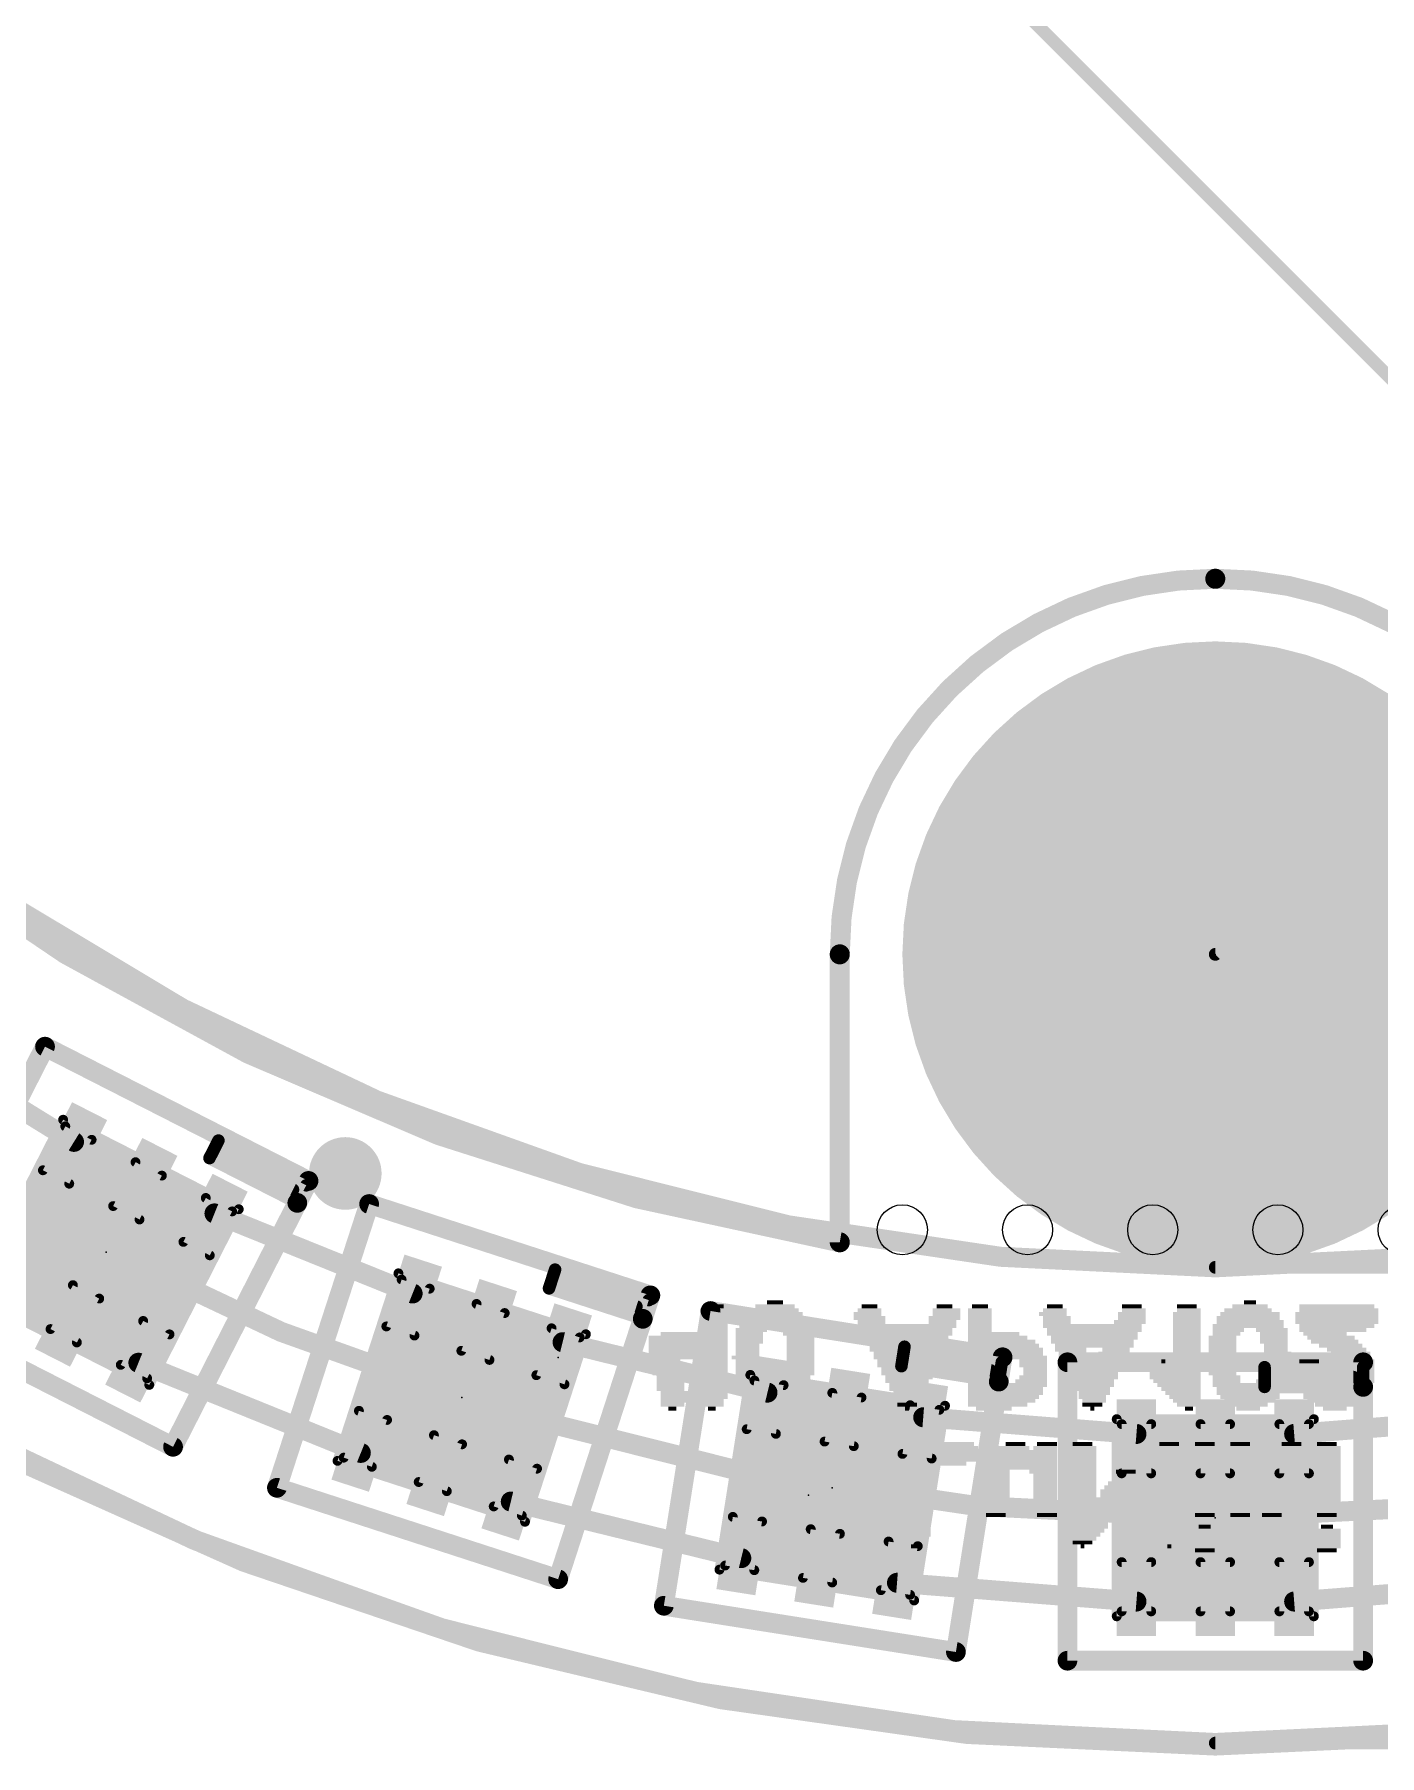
# Model space of a CAD drawing. Extents: x -17 to 92, y -61 to 85.
# Drawn here: x 15.96 to 29.61, y 0.76 to 18.22 of the extents above; entities that cross this region are included whole.
import ezdxf

# ---------------------------------------------------------------- set-up
doc = ezdxf.new("R2010")
doc.units = 0
for name, color, linetype in [('1', 12, 'CONTINUOUS'), ('16', 132, 'CONTINUOUS'), ('17', 110, 'CONTINUOUS'), ('18', 110, 'CONTINUOUS'), ('20', 31, 'CONTINUOUS'), ('21', 41, 'CONTINUOUS'), ('22', 253, 'CONTINUOUS'), ('23', 53, 'CONTINUOUS'), ('24', 53, 'CONTINUOUS'), ('39', 12, 'CONTINUOUS'), ('47', 253, 'CONTINUOUS'), ('51', 253, 'CONTINUOUS')]:
    doc.layers.add(name, color=color, linetype=linetype)

# ---------------------------------------------------------------- blocks, each defined once
blk = doc.blocks.new('RECT')
blk.add_solid([(-0.5, -0.5), (0.5, -0.5), (-0.5, 0.5), (0.5, 0.5)])
blk = doc.blocks.new('ROUNDP')
at = {"const_width": 0.5}
blk.add_lwpolyline([(0, -0.25, 1), (0, 0.25, 1), (0, -0.25)], format="xyb", dxfattribs=at)
blk = doc.blocks.new('ROUNDV')
at = {"const_width": 0.5}
blk.add_lwpolyline([(0, -0.25, 1), (0, 0.25, 1), (0, -0.25)], format="xyb", dxfattribs=at)

msp = doc.modelspace()

# ---------------------------------------------------------------- linework, layer by layer
at = {"layer": '1'}
for points, const_width in [([(0.889, 27.94, 2.4102), (28.0035, 54.991)], 0.2032), ([(27.94, 52.705, 2.4142), (52.705, 27.94)], 0.2032), ([(16.3342, 6.9447, 1), (16.3876, 7.0312)], 0.1016), ([(17.8055, 6.3087, 1), (17.7675, 6.2145)], 0.1016), ([(19.7774, 5.4027, 1), (19.8154, 5.4969)], 0.1016), ([(21.3302, 5.0047, 1), (21.306, 4.9061)], 0.1016), ([(17.0338, 4.7939, 1), (16.9956, 4.6998)], 0.1016), ([(23.3845, 4.3951, 1), (23.4087, 4.4938)], 0.1016), ([(24.9809, 4.2448, 1), (24.973, 4.1435)], 0.1016), ([(27.136, 3.9744, 1), (27.144, 4.0756)], 0.1016), ([(28.736, 4.0756, 1), (28.744, 3.9744)], 0.1016), ([(19.252, 3.7859, 1), (19.2902, 3.8801)], 0.1016), ([(20.8049, 3.3879, 1), (20.7807, 3.2892)], 0.1016), ([(23.1186, 2.7161, 1), (23.1428, 2.8147)], 0.1016), ([(24.7149, 2.5658, 1), (24.707, 2.4645)], 0.1016), ([(27.136, 2.2744, 1), (27.144, 2.3756)], 0.1016), ([(28.736, 2.3756, 1), (28.744, 2.2744)], 0.1016)]:
    msp.add_lwpolyline(points, format="xyb", dxfattribs=dict(at, const_width=const_width))
at = {"layer": '1', "const_width": 0.2032}
for points in [[(14.5326, 8.1168), (16.3609, 6.9879)], [(17.7865, 6.2616), (19.7964, 5.4498)], [(23.3966, 4.4445), (21.3181, 4.9554)], [(17.0147, 4.7469), (19.2711, 3.833)], [(24.9769, 4.1942), (27.14, 4.025)], [(28.74, 4.025), (30.9031, 4.1942)], [(20.7928, 3.3386), (23.1307, 2.7654)], [(27.14, 2.325), (24.711, 2.5151)], [(31.169, 2.5151), (28.74, 2.325)]]:
    msp.add_lwpolyline(points, dxfattribs=at)
at = {"layer": '16', "const_width": 0.2032}
msp.add_lwpolyline([(27.8765, 54.991, 2.4102), (54.991, 27.94)], format="xyb", dxfattribs=at)
at = {"layer": '20'}
for points, const_width in [([(5.969, 24.13, 0.3201), (24.13, 5.969)], 0.2032), ([(27.94, 12.7, 0.4142), (24.13, 8.89)], 0.2032), ([(31.75, 8.89, 0.4142), (27.94, 12.7)], 0.2032), ([(27.94, 12.7508, 1), (27.94, 12.6492)], 0.1016), ([(27.94, 12.6492, 1), (27.94, 12.7508)], 0.1016), ([(24.1808, 8.89, 1), (24.0792, 8.89)], 0.1016), ([(24.0792, 8.89, 1), (24.1808, 8.89)], 0.1016), ([(11.5189, 6.4389, 0.3395), (44.3611, 6.4389)], 0.2032), ([(24.0792, 5.969, 1), (24.1808, 5.969)], 0.1016), ([(24.1216, 5.9189, 1), (24.1384, 6.0191)], 0.1016)]:
    msp.add_lwpolyline(points, format="xyb", dxfattribs=dict(at, const_width=const_width))
at = {"layer": '20', "const_width": 0.2032}
msp.add_lwpolyline([(24.13, 5.969), (24.13, 8.89)], dxfattribs=at)
at = {"layer": '20'}
for centre in [(24.765, 6.096), (26.035, 6.096), (27.305, 6.096), (28.575, 6.096), (29.845, 6.096)]:
    msp.add_circle(centre, 0.254, dxfattribs=at)
at = {"layer": '21'}
for points, const_width in [([(27.94, 0.889, 1), (27.94, 54.991, 1), (27.94, 0.889)], 0.2032), ([(27.94, 5.715, 1), (27.94, 50.165, 1), (27.94, 5.715)], 0.2032), ([(16.0899, 7.9981, 1), (16.0445, 7.9089)], 0.1), ([(16.1118, 7.9308, 1), (16.0227, 7.9762)], 0.1), ([(17.841, 7.0293, 1), (17.8121, 6.9727)], 0.0635), ([(17.8548, 6.9866, 1), (17.7983, 7.0154)], 0.0635), ([(17.7502, 6.8511, 1), (17.7213, 6.7945)], 0.0635), ([(17.7075, 6.8372, 1), (17.764, 6.8084)], 0.0635), ([(17.7956, 6.9402, 1), (17.7667, 6.8836)], 0.0635), ([(17.7529, 6.9263, 1), (17.8094, 6.8975)], 0.0635), ([(17.8094, 6.8975, 1), (17.7529, 6.9263)], 0.0635), ([(18.7848, 6.5688, 1), (18.6957, 6.6142)], 0.1), ([(18.7176, 6.547, 1), (18.7629, 6.6361)], 0.1), ([(18.6713, 6.3461, 1), (18.5822, 6.3915)], 0.1), ([(18.5686, 6.475, 1), (18.5975, 6.5316)], 0.0635), ([(18.7458, 6.5326, 1), (18.6893, 6.5614)], 0.0635), ([(18.7031, 6.5187, 1), (18.732, 6.5753)], 0.0635), ([(18.5822, 6.3915, 1), (18.6713, 6.3461)], 0.1), ([(18.5985, 6.3832, 1), (18.655, 6.3544)], 0.0635), ([(18.6123, 6.3405, 1), (18.6412, 6.3971)], 0.0635), ([(19.3708, 6.4051, 1), (19.3399, 6.31)], 0.1), ([(19.4029, 6.3421, 1), (19.3078, 6.373)], 0.1), ([(21.2209, 5.627, 1), (21.2013, 5.5667)], 0.0635), ([(21.1809, 5.6067, 1), (21.2413, 5.587)], 0.0635), ([(21.2413, 5.587, 1), (21.1809, 5.6067)], 0.0635), ([(21.2518, 5.7221, 1), (21.2322, 5.6618)], 0.0635), ([(21.2722, 5.6821, 1), (21.2118, 5.7018)], 0.0635), ([(21.19, 5.5319, 1), (21.1704, 5.4715)], 0.0635), ([(21.15, 5.5116, 1), (21.2104, 5.4919)], 0.0635), ([(22.2561, 5.415, 1), (22.161, 5.4459)], 0.1), ([(22.2232, 5.3731, 1), (22.1629, 5.3927)], 0.0635), ([(22.1931, 5.3829, 1), (22.224, 5.478)], 0.1), ([(22.1832, 5.3527, 1), (22.2029, 5.4131)], 0.0635), ([(22.0572, 5.2885, 1), (22.0769, 5.3489)], 0.0635), ([(22.0837, 5.2082, 1), (22.1788, 5.1773)], 0.1), ([(22.1788, 5.1773, 1), (22.0837, 5.2082)], 0.1), ([(22.1214, 5.1625, 1), (22.1411, 5.2229)], 0.0635), ([(22.8268, 5.3214, 1), (22.8111, 5.2226)], 0.1), ([(22.8683, 5.2642, 1), (22.7696, 5.2799)], 0.1), ([(22.1011, 5.2025, 1), (22.1614, 5.1829)], 0.0635), ([(24.7915, 4.9411, 1), (24.7816, 4.8784)], 0.0635), ([(24.8179, 4.9048, 1), (24.7552, 4.9147)], 0.0635), ([(25.8314, 4.7949, 1), (25.7326, 4.8106)], 0.1), ([(25.7742, 4.7533, 1), (25.7898, 4.8521)], 0.1), ([(24.7602, 4.7436, 1), (24.7503, 4.6809)], 0.0635), ([(24.7239, 4.7172, 1), (24.7866, 4.7073)], 0.0635), ([(24.7758, 4.8424, 1), (24.7659, 4.7797)], 0.0635), ([(24.7395, 4.816, 1), (24.8022, 4.806)], 0.0635), ([(24.8022, 4.806, 1), (24.7395, 4.816)], 0.0635), ([(25.6548, 4.6389, 1), (25.6648, 4.7016)], 0.0635), ([(25.8056, 4.7484, 1), (25.7428, 4.7583)], 0.0635), ([(25.7692, 4.722, 1), (25.7792, 4.7847)], 0.0635), ([(26.44, 4.802, 1), (26.44, 4.702)], 0.1), ([(26.49, 4.752, 1), (26.39, 4.752)], 0.1), ([(28.4718, 4.702, 1), (28.4083, 4.702)], 0.0635), ([(28.44, 4.7337, 1), (28.44, 4.6703)], 0.0635), ([(29.49, 4.752, 1), (29.39, 4.752)], 0.1), ([(29.4718, 4.702, 1), (29.4083, 4.702)], 0.0635), ([(29.44, 4.702, 1), (29.44, 4.802)], 0.1), ([(29.44, 4.6703, 1), (29.44, 4.7337)], 0.0635), ([(25.6935, 4.5636, 1), (25.7923, 4.548)], 0.1), ([(25.7923, 4.548, 1), (25.6935, 4.5636)], 0.1), ([(25.7116, 4.5608, 1), (25.7743, 4.5508)], 0.0635), ([(25.738, 4.5245, 1), (25.7479, 4.5872)], 0.0635), ([(28.44, 4.6338, 1), (28.44, 4.5703)], 0.0635), ([(28.4718, 4.602, 1), (28.4083, 4.602)], 0.0635), ([(28.4083, 4.602, 1), (28.4718, 4.602)], 0.0635), ([(28.44, 4.5337, 1), (28.44, 4.4703)], 0.0635), ([(29.34, 4.5703, 1), (29.34, 4.6338)], 0.0635), ([(29.49, 4.502, 1), (29.39, 4.502)], 0.1), ([(29.39, 4.502, 1), (29.49, 4.502)], 0.1), ([(29.44, 4.4703, 1), (29.44, 4.5337)], 0.0635), ([(28.4083, 4.502, 1), (28.4718, 4.502)], 0.0635), ([(29.4083, 4.502, 1), (29.4718, 4.502)], 0.0635), ([(17.3215, 3.9172, 1), (17.4106, 3.8718)], 0.1), ([(17.3433, 3.8499, 1), (17.3887, 3.939)], 0.1), ([(18.4354, 3.5262, 1), (18.4045, 3.4311)], 0.1), ([(18.3724, 3.4941, 1), (18.4675, 3.4632)], 0.1), ([(21.2577, 2.5041, 1), (21.2886, 2.5992)], 0.1), ([(21.2256, 2.5671, 1), (21.3207, 2.5362)], 0.1), ([(22.3533, 2.3317, 1), (22.3376, 2.2329)], 0.1), ([(22.2961, 2.2901, 1), (22.3948, 2.2745)], 0.1), ([(25.2591, 1.8208, 1), (25.3579, 1.8052)], 0.1), ([(25.3007, 1.7636, 1), (25.3163, 1.8624)], 0.1), ([(26.44, 1.775, 1), (26.44, 1.675)], 0.1), ([(26.39, 1.725, 1), (26.49, 1.725)], 0.1), ([(29.39, 1.725, 1), (29.49, 1.725)], 0.1), ([(29.44, 1.675, 1), (29.44, 1.775)], 0.1)]:
    msp.add_lwpolyline(points, format="xyb", dxfattribs=dict(at, const_width=const_width))
for points, const_width in [([(16.0672, 7.9535), (14.693, 5.2564)], 0.2), ([(18.7402, 6.5915), (16.0672, 7.9535)], 0.2), ([(17.7811, 6.9119), (17.8265, 7.001)], 0.127), ([(17.8265, 7.001), (18.7176, 6.547)], 0.127), ([(17.7357, 6.8228), (17.7811, 6.9119)], 0.127), ([(18.6268, 6.3688), (17.7357, 6.8228)], 0.127), ([(18.5831, 6.5033), (17.7811, 6.9119)], 0.127), ([(18.6268, 6.3688), (18.7402, 6.5915)], 0.2), ([(17.366, 3.8945), (18.6268, 6.3688)], 0.2), ([(18.7176, 6.547), (18.6268, 6.3688)], 0.127), ([(19.3553, 6.3575), (18.4199, 3.4787)], 0.2), ([(22.2085, 5.4305), (19.3553, 6.3575)], 0.2), ([(21.1802, 5.5017), (21.2111, 5.5968)], 0.127), ([(21.2111, 5.5968), (21.242, 5.692)], 0.127), ([(22.067, 5.3187), (21.2111, 5.5968)], 0.127), ([(21.242, 5.692), (22.1931, 5.3829)], 0.127), ([(22.1313, 5.1927), (21.1802, 5.5017)], 0.127), ([(22.1313, 5.1927), (22.2085, 5.4305)], 0.2), ([(22.1931, 5.3829), (22.1313, 5.1927)], 0.127), ([(14.693, 5.2564), (17.366, 3.8945)], 0.2), ([(21.2731, 2.5516), (22.1313, 5.1927)], 0.2), ([(22.819, 5.272), (22.3454, 2.2823)], 0.2), ([(25.782, 4.8027), (22.819, 5.272)], 0.2), ([(24.7709, 4.811), (24.7865, 4.9098)], 0.127), ([(24.7865, 4.9098), (25.7742, 4.7533)], 0.127), ([(25.7429, 4.5558), (25.782, 4.8027)], 0.2), ([(24.7552, 4.7122), (24.7709, 4.811)], 0.127), ([(25.7429, 4.5558), (24.7552, 4.7122)], 0.127), ([(25.6598, 4.6702), (24.7709, 4.811)], 0.127), ([(25.7742, 4.7533), (25.7429, 4.5558)], 0.127), ([(29.44, 4.752), (26.44, 4.752)], 0.2), ([(26.44, 4.752), (26.44, 1.725)], 0.2), ([(28.44, 4.602), (28.44, 4.702)], 0.127), ([(28.44, 4.702), (29.44, 4.702)], 0.127), ([(29.44, 4.502), (29.44, 4.752)], 0.2), ([(29.44, 4.702), (29.44, 4.502)], 0.127), ([(25.3085, 1.813), (25.7429, 4.5558)], 0.2), ([(29.34, 4.602), (28.44, 4.602)], 0.127), ([(28.44, 4.502), (28.44, 4.602)], 0.127), ([(29.44, 4.502), (28.44, 4.502)], 0.127), ([(29.44, 1.725), (29.44, 4.502)], 0.2), ([(18.4199, 3.4787), (21.2731, 2.5516)], 0.2), ([(22.3454, 2.2823), (25.3085, 1.813)], 0.2), ([(26.44, 1.725), (29.44, 1.725)], 0.2)]:
    msp.add_lwpolyline(points, dxfattribs=dict(at, const_width=const_width))
at = {"layer": '23'}
for p in [(27.94, 8.89), (16.6878, 5.8674), (20.2946, 4.3942), (24.0538, 3.4798), (27.94, 3.175)]:
    msp.add_point(p, dxfattribs=at)
at = {"layer": '24'}
for p in [(21.2725, 4.8006), (23.8125, 3.4036)]:
    msp.add_point(p, dxfattribs=at)
at = {"layer": '47', "const_width": 0.13}
for points in [[(12.746, 31.704), (31.704, 12.746)], [(27.94, 8.89), (33.1289, 14.0789)], [(27.94, 8.89), (37.51, 8.89)], [(27.94, 5.715), (61.64, 5.715)], [(27.94, 0.889), (65.45, 0.889)]]:
    msp.add_lwpolyline(points, dxfattribs=at)
at = {"layer": '47', "const_width": 0.065}
for points in [[(27.94, 8.9225, 1), (27.94, 8.8575)], [(27.917, 8.913, 1), (27.963, 8.867)], [(27.94, 5.7475, 1), (27.94, 5.6825)], [(27.94, 0.9215, 1), (27.94, 0.8565)]]:
    msp.add_lwpolyline(points, format="xyb", dxfattribs=at)
at = {"layer": '51', "const_width": 0.1}
for points in [[(15.3428, 5.4304), (16.2508, 7.2124)], [(16.2726, 7.1451), (16.0456, 6.6996)], [(16.2508, 7.2124), (18.0328, 6.3044)], [(16.5399, 7.009), (16.2726, 7.1451)], [(16.3129, 6.5634), (16.5399, 7.009)], [(16.9854, 6.782), (16.7584, 6.3365)], [(17.2527, 6.6458), (16.9854, 6.782)], [(16.0456, 6.6996), (16.3129, 6.5634)], [(17.0257, 6.2003), (17.2527, 6.6458)], [(17.6982, 6.4188), (17.4712, 5.9733)], [(17.9655, 6.2826), (17.6982, 6.4188)], [(16.7584, 6.3365), (17.0257, 6.2003)], [(18.0328, 6.3044), (17.1248, 4.5224)], [(17.7386, 5.8371), (17.9655, 6.2826)], [(17.4712, 5.9733), (17.7386, 5.8371)], [(19.0345, 3.7522), (19.6526, 5.6543)], [(19.6847, 5.5913), (19.5302, 5.1157)], [(19.6526, 5.6543), (21.5547, 5.0362)], [(19.97, 5.4986), (19.6847, 5.5913)], [(17.1248, 4.5224), (15.3428, 5.4304)], [(16.1229, 5.089), (16.3499, 5.5345)], [(16.3499, 5.5345), (16.6172, 5.3983)], [(16.6172, 5.3983), (16.3902, 4.9528)], [(19.8155, 5.023), (19.97, 5.4986)], [(20.4455, 5.3441), (20.291, 4.8685)], [(20.7308, 5.2514), (20.4455, 5.3441)], [(20.5763, 4.7758), (20.7308, 5.2514)], [(16.3902, 4.9528), (16.1229, 5.089)], [(17.0627, 5.1714), (16.8357, 4.7258)], [(17.33, 5.0352), (17.0627, 5.1714)], [(17.103, 4.5896), (17.33, 5.0352)], [(19.5302, 5.1157), (19.8155, 5.023)], [(21.5547, 5.0362), (20.9366, 3.1341)], [(21.2064, 5.0968), (21.0518, 4.6213)], [(21.4917, 5.0041), (21.2064, 5.0968)], [(20.291, 4.8685), (20.5763, 4.7758)], [(21.3372, 4.5286), (21.4917, 5.0041)], [(16.8357, 4.7258), (17.103, 4.5896)], [(21.0518, 4.6213), (21.3372, 4.5286)], [(22.9097, 2.6485), (23.2225, 4.6239)], [(23.2641, 4.5667), (23.1859, 4.0729)], [(23.2225, 4.6239), (25.1979, 4.3111)], [(23.5604, 4.5198), (23.2641, 4.5667)], [(23.4822, 4.0259), (23.5604, 4.5198)], [(24.0543, 4.4416), (23.976, 3.9477)], [(24.3506, 4.3946), (24.0543, 4.4416)], [(24.2723, 3.9008), (24.3506, 4.3946)], [(24.8444, 4.3164), (24.7662, 3.8226)], [(25.1407, 4.2695), (24.8444, 4.3164)], [(19.0975, 3.7843), (19.252, 4.2598)], [(19.252, 4.2598), (19.5374, 4.1671)], [(19.5374, 4.1671), (19.3828, 3.6916)], [(25.1979, 4.3111), (24.8851, 2.3357)], [(25.0625, 3.7756), (25.1407, 4.2695)], [(26.94, 2.175), (26.94, 4.175)], [(26.94, 4.175), (28.94, 4.175)], [(28.94, 4.175), (28.94, 2.175)], [(19.8584, 3.537), (20.0129, 4.0126)], [(20.0129, 4.0126), (20.2982, 3.9199)], [(23.1859, 4.0729), (23.4822, 4.0259)], [(27.29, 4.125), (26.99, 4.125)], [(26.99, 4.125), (26.99, 3.625)], [(27.29, 3.625), (27.29, 4.125)], [(28.09, 4.125), (27.79, 4.125)], [(27.79, 4.125), (27.79, 3.625)], [(28.09, 3.625), (28.09, 4.125)], [(28.89, 4.125), (28.59, 4.125)], [(28.59, 4.125), (28.59, 3.625)], [(28.89, 3.625), (28.89, 4.125)], [(20.2982, 3.9199), (20.1437, 3.4443)], [(23.976, 3.9477), (24.2723, 3.9008)], [(24.7662, 3.8226), (25.0625, 3.7756)], [(20.9366, 3.1341), (19.0345, 3.7522)], [(19.3828, 3.6916), (19.0975, 3.7843)], [(20.7737, 3.7654), (20.6192, 3.2898)], [(21.059, 3.6727), (20.7737, 3.7654)], [(20.9045, 3.1971), (21.059, 3.6727)], [(26.99, 3.625), (27.29, 3.625)], [(27.79, 3.625), (28.09, 3.625)], [(28.59, 3.625), (28.89, 3.625)], [(20.1437, 3.4443), (19.8584, 3.537)], [(20.6192, 3.2898), (20.9045, 3.1971)], [(22.9669, 2.6901), (23.0451, 3.184)], [(23.0451, 3.184), (23.3414, 3.137)], [(23.3414, 3.137), (23.2632, 2.6432)], [(23.757, 2.565), (23.8353, 3.0588)], [(23.8353, 3.0588), (24.1316, 3.0119)], [(24.1316, 3.0119), (24.0533, 2.518)], [(24.6254, 2.9337), (24.5472, 2.4398)], [(24.9217, 2.8867), (24.6254, 2.9337)], [(24.8435, 2.3929), (24.9217, 2.8867)], [(24.8851, 2.3357), (22.9097, 2.6485)], [(23.2632, 2.6432), (22.9669, 2.6901)], [(26.99, 2.225), (26.99, 2.725)], [(26.99, 2.725), (27.29, 2.725)], [(27.29, 2.725), (27.29, 2.225)], [(27.79, 2.225), (27.79, 2.725)], [(27.79, 2.725), (28.09, 2.725)], [(28.09, 2.725), (28.09, 2.225)], [(28.59, 2.725), (28.59, 2.225)], [(28.89, 2.725), (28.59, 2.725)], [(28.89, 2.225), (28.89, 2.725)], [(24.0533, 2.518), (23.757, 2.565)], [(24.5472, 2.4398), (24.8435, 2.3929)], [(27.29, 2.225), (26.99, 2.225)], [(28.09, 2.225), (27.79, 2.225)], [(28.59, 2.225), (28.89, 2.225)], [(28.94, 2.175), (26.94, 2.175)]]:
    msp.add_lwpolyline(points, dxfattribs=at)
at = {"layer": '51', "const_width": 0.05}
for points in [[(16.2621, 7.2347, 1), (16.2394, 7.1901)], [(16.2731, 7.201, 1), (16.2285, 7.2237)], [(16.284, 7.1674, 1), (16.2613, 7.1229)], [(16.2949, 7.1338, 1), (16.2504, 7.1565)], [(16.5622, 6.9976, 1), (16.5177, 7.0203)], [(16.5286, 6.9867, 1), (16.5513, 7.0312)], [(16.9968, 6.8042, 1), (16.9741, 6.7597)], [(17.0077, 6.7706, 1), (16.9632, 6.7933)], [(16.057, 6.7219, 1), (16.0343, 6.6774)], [(16.0234, 6.711, 1), (16.0679, 6.6883)], [(17.275, 6.6344, 1), (17.2305, 6.6571)], [(17.2414, 6.6235, 1), (17.2641, 6.668)], [(16.2907, 6.5748, 1), (16.3352, 6.5521)], [(16.3016, 6.5412, 1), (16.3243, 6.5857)], [(17.7096, 6.441, 1), (17.6869, 6.3965)], [(17.7205, 6.4074, 1), (17.676, 6.4301)], [(16.7698, 6.3587, 1), (16.7471, 6.3142)], [(16.7362, 6.3478, 1), (16.7807, 6.3251)], [(17.9878, 6.2712, 1), (17.9433, 6.2939)], [(17.9542, 6.2603, 1), (17.9769, 6.3048)], [(18.0551, 6.2931, 1), (18.0105, 6.3158)], [(18.0214, 6.2821, 1), (18.0441, 6.3267)], [(17.0035, 6.2116, 1), (17.048, 6.1889)], [(17.0144, 6.178, 1), (17.0371, 6.2225)], [(17.4826, 5.9955, 1), (17.4599, 5.951)], [(17.449, 5.9846, 1), (17.4935, 5.9619)], [(17.7163, 5.8484, 1), (17.7608, 5.8257)], [(17.7272, 5.8148, 1), (17.7499, 5.8593)], [(19.6603, 5.678, 1), (19.6448, 5.6305)], [(19.6763, 5.6465, 1), (19.6288, 5.662)], [(19.6924, 5.615, 1), (19.6769, 5.5675)], [(19.7084, 5.5835, 1), (19.6609, 5.599)], [(16.3612, 5.5568, 1), (16.3385, 5.5123)], [(16.3721, 5.5232, 1), (16.3276, 5.5459)], [(16.6394, 5.387, 1), (16.5949, 5.4097)], [(16.6058, 5.3761, 1), (16.6285, 5.4206)], [(19.9938, 5.4908, 1), (19.9462, 5.5063)], [(19.9623, 5.4748, 1), (19.9777, 5.5223)], [(20.4532, 5.3678, 1), (20.4378, 5.3203)], [(20.4693, 5.3363, 1), (20.4217, 5.3518)], [(20.7546, 5.2436, 1), (20.707, 5.2591)], [(20.7231, 5.2276, 1), (20.7385, 5.2751)], [(16.1342, 5.1113, 1), (16.1115, 5.0668)], [(16.1006, 5.1004, 1), (16.1451, 5.0777)], [(17.074, 5.1936, 1), (17.0513, 5.1491)], [(17.0849, 5.16, 1), (17.0404, 5.1827)], [(17.3522, 5.0238, 1), (17.3077, 5.0465)], [(17.3186, 5.0129, 1), (17.3413, 5.0574)], [(19.5379, 5.1395, 1), (19.5224, 5.092)], [(19.5064, 5.1235, 1), (19.5539, 5.108)], [(19.8077, 4.9993, 1), (19.8232, 5.0468)], [(21.2141, 5.1206, 1), (21.1986, 5.0731)], [(21.2301, 5.0891, 1), (21.1826, 5.1046)], [(21.5784, 5.0285, 1), (21.5309, 5.044)], [(21.5469, 5.0125, 1), (21.5624, 5.06)], [(16.3679, 4.9642, 1), (16.4124, 4.9415)], [(16.3788, 4.9306, 1), (16.4015, 4.9751)], [(19.7917, 5.0308, 1), (19.8392, 5.0153)], [(20.2987, 4.8923, 1), (20.2833, 4.8447)], [(20.2672, 4.8763, 1), (20.3148, 4.8608)], [(21.5154, 4.9964, 1), (21.4679, 5.0119)], [(21.4839, 4.9804, 1), (21.4994, 5.0279)], [(16.847, 4.7481, 1), (16.8243, 4.7036)], [(16.8134, 4.7372, 1), (16.8579, 4.7145)], [(20.5525, 4.7835, 1), (20.6001, 4.7681)], [(20.5686, 4.752, 1), (20.584, 4.7996)], [(17.0807, 4.601, 1), (17.1252, 4.5783)], [(17.0916, 4.5674, 1), (17.1143, 4.6119)], [(17.1025, 4.5337, 1), (17.1471, 4.5111)], [(17.1135, 4.5001, 1), (17.1362, 4.5447)], [(21.0596, 4.6451, 1), (21.0441, 4.5975)], [(21.0281, 4.629, 1), (21.0756, 4.6136)], [(21.3134, 4.5363, 1), (21.3609, 4.5209)], [(21.3294, 4.5048, 1), (21.3449, 4.5524)], [(23.2265, 4.6486, 1), (23.2186, 4.5992)], [(23.2472, 4.62, 1), (23.1979, 4.6278)], [(23.268, 4.5914, 1), (23.2602, 4.542)], [(23.2888, 4.5628, 1), (23.2394, 4.5706)], [(23.5851, 4.5159, 1), (23.5357, 4.5237)], [(23.5565, 4.4951, 1), (23.5643, 4.5445)], [(24.0582, 4.4663, 1), (24.0503, 4.4169)], [(24.079, 4.4377, 1), (24.0296, 4.4455)], [(24.3753, 4.3907, 1), (24.3259, 4.3985)], [(24.3467, 4.3699, 1), (24.3545, 4.4193)], [(24.8483, 4.3411, 1), (24.8405, 4.2917)], [(24.8691, 4.3125, 1), (24.8197, 4.3203)], [(19.2598, 4.2836, 1), (19.2443, 4.236)], [(19.2758, 4.2521, 1), (19.2283, 4.2675)], [(19.5611, 4.1594, 1), (19.5136, 4.1748)], [(19.5296, 4.1433, 1), (19.5451, 4.1909)], [(25.1654, 4.2656, 1), (25.116, 4.2734)], [(25.1368, 4.2448, 1), (25.1446, 4.2942)], [(25.2226, 4.3071, 1), (25.1732, 4.315)], [(25.194, 4.2864, 1), (25.2018, 4.3357)], [(26.965, 4.175, 1), (26.915, 4.175)], [(26.94, 4.2, 1), (26.94, 4.15)], [(28.965, 4.175, 1), (28.915, 4.175)], [(28.94, 4.15, 1), (28.94, 4.2)], [(20.0206, 4.0364, 1), (20.0052, 3.9888)], [(20.0367, 4.0048, 1), (19.9891, 4.0203)], [(23.1898, 4.0976, 1), (23.182, 4.0482)], [(23.1612, 4.0768, 1), (23.2106, 4.069)], [(23.4575, 4.0299, 1), (23.5069, 4.022)], [(23.4783, 4.0012, 1), (23.4861, 4.0506)], [(26.99, 4.15, 1), (26.99, 4.1)], [(27.015, 4.125, 1), (26.965, 4.125)], [(27.315, 4.125, 1), (27.265, 4.125)], [(27.29, 4.1, 1), (27.29, 4.15)], [(27.79, 4.15, 1), (27.79, 4.1)], [(27.815, 4.125, 1), (27.765, 4.125)], [(28.115, 4.125, 1), (28.065, 4.125)], [(28.09, 4.1, 1), (28.09, 4.15)], [(28.59, 4.15, 1), (28.59, 4.1)], [(28.615, 4.125, 1), (28.565, 4.125)], [(28.915, 4.125, 1), (28.865, 4.125)], [(28.89, 4.1, 1), (28.89, 4.15)], [(20.322, 3.9121, 1), (20.2744, 3.9276)], [(20.2905, 3.8961, 1), (20.3059, 3.9436)], [(23.98, 3.9724, 1), (23.9721, 3.923)], [(23.9513, 3.9516, 1), (24.0007, 3.9438)], [(24.2477, 3.9047, 1), (24.297, 3.8969)], [(24.2684, 3.8761, 1), (24.2763, 3.9255)], [(24.7701, 3.8473, 1), (24.7623, 3.7979)], [(24.7415, 3.8265, 1), (24.7909, 3.8187)], [(19.0107, 3.7599, 1), (19.0583, 3.7444)], [(19.0423, 3.7759, 1), (19.0268, 3.7284)], [(19.1053, 3.808, 1), (19.0898, 3.7605)], [(19.0738, 3.792, 1), (19.1213, 3.7765)], [(19.3591, 3.6993, 1), (19.4066, 3.6838)], [(19.3751, 3.6678, 1), (19.3906, 3.7153)], [(20.7815, 3.7891, 1), (20.766, 3.7416)], [(20.7975, 3.7576, 1), (20.75, 3.7731)], [(21.0828, 3.6649, 1), (21.0353, 3.6804)], [(21.0513, 3.6489, 1), (21.0668, 3.6964)], [(25.0378, 3.7796, 1), (25.0872, 3.7717)], [(25.0586, 3.751, 1), (25.0664, 3.8003)], [(26.99, 3.65, 1), (26.99, 3.6)], [(27.29, 3.6, 1), (27.29, 3.65)], [(27.79, 3.65, 1), (27.79, 3.6)], [(28.09, 3.6, 1), (28.09, 3.65)], [(28.59, 3.65, 1), (28.59, 3.6)], [(28.89, 3.6, 1), (28.89, 3.65)], [(19.8661, 3.5608, 1), (19.8506, 3.5133)], [(19.8346, 3.5448, 1), (19.8822, 3.5293)], [(20.136, 3.4206, 1), (20.1514, 3.4681)], [(26.965, 3.625, 1), (27.015, 3.625)], [(27.265, 3.625, 1), (27.315, 3.625)], [(27.765, 3.625, 1), (27.815, 3.625)], [(28.065, 3.625, 1), (28.115, 3.625)], [(28.565, 3.625, 1), (28.615, 3.625)], [(28.865, 3.625, 1), (28.915, 3.625)], [(20.1199, 3.4521, 1), (20.1675, 3.4366)], [(20.6269, 3.3136, 1), (20.6115, 3.2661)], [(20.5954, 3.2976, 1), (20.643, 3.2821)], [(20.8808, 3.2049, 1), (20.9283, 3.1894)], [(20.8968, 3.1734, 1), (20.9123, 3.2209)], [(20.9129, 3.1419, 1), (20.9604, 3.1264)], [(20.9289, 3.1103, 1), (20.9444, 3.1579)], [(23.049, 3.2086, 1), (23.0412, 3.1593)], [(23.0698, 3.18, 1), (23.0204, 3.1879)], [(23.3661, 3.1331, 1), (23.3167, 3.1409)], [(23.3375, 3.1123, 1), (23.3453, 3.1617)], [(23.8392, 3.0835, 1), (23.8313, 3.0341)], [(23.8599, 3.0549, 1), (23.8106, 3.0627)], [(24.1562, 3.008, 1), (24.1069, 3.0158)], [(24.1276, 2.9872, 1), (24.1355, 3.0366)], [(24.6293, 2.9583, 1), (24.6215, 2.909)], [(24.6501, 2.9297, 1), (24.6007, 2.9376)], [(24.9464, 2.8828, 1), (24.897, 2.8906)], [(24.9178, 2.862, 1), (24.9256, 2.9114)], [(22.9136, 2.6732, 1), (22.9058, 2.6239)], [(22.885, 2.6525, 1), (22.9344, 2.6446)], [(22.9708, 2.7148, 1), (22.963, 2.6654)], [(22.9422, 2.694, 1), (22.9916, 2.6862)], [(23.2385, 2.6471, 1), (23.2879, 2.6393)], [(23.2593, 2.6185, 1), (23.2671, 2.6679)], [(27.015, 2.725, 1), (26.965, 2.725)], [(26.99, 2.75, 1), (26.99, 2.7)], [(27.315, 2.725, 1), (27.265, 2.725)], [(27.29, 2.7, 1), (27.29, 2.75)], [(27.815, 2.725, 1), (27.765, 2.725)], [(27.79, 2.75, 1), (27.79, 2.7)], [(28.115, 2.725, 1), (28.065, 2.725)], [(28.09, 2.7, 1), (28.09, 2.75)], [(28.615, 2.725, 1), (28.565, 2.725)], [(28.59, 2.75, 1), (28.59, 2.7)], [(28.915, 2.725, 1), (28.865, 2.725)], [(28.89, 2.7, 1), (28.89, 2.75)], [(23.7609, 2.5897, 1), (23.7531, 2.5403)], [(23.7323, 2.5689, 1), (23.7817, 2.561)], [(24.0286, 2.5219, 1), (24.078, 2.5141)], [(24.0494, 2.4933, 1), (24.0572, 2.5427)], [(24.5511, 2.4645, 1), (24.5433, 2.4151)], [(24.5225, 2.4437, 1), (24.5719, 2.4359)], [(24.8188, 2.3968, 1), (24.8682, 2.389)], [(24.8396, 2.3682, 1), (24.8474, 2.4176)], [(24.8604, 2.3396, 1), (24.9097, 2.3318)], [(24.8811, 2.311, 1), (24.889, 2.3604)], [(26.99, 2.25, 1), (26.99, 2.2)], [(27.29, 2.2, 1), (27.29, 2.25)], [(27.79, 2.25, 1), (27.79, 2.2)], [(28.09, 2.2, 1), (28.09, 2.25)], [(28.59, 2.25, 1), (28.59, 2.2)], [(28.89, 2.2, 1), (28.89, 2.25)], [(26.94, 2.2, 1), (26.94, 2.15)], [(26.915, 2.175, 1), (26.965, 2.175)], [(26.965, 2.225, 1), (27.015, 2.225)], [(27.265, 2.225, 1), (27.315, 2.225)], [(27.765, 2.225, 1), (27.815, 2.225)], [(28.065, 2.225, 1), (28.115, 2.225)], [(28.565, 2.225, 1), (28.615, 2.225)], [(28.865, 2.225, 1), (28.915, 2.225)], [(28.915, 2.175, 1), (28.965, 2.175)], [(28.94, 2.15, 1), (28.94, 2.2)]]:
    msp.add_lwpolyline(points, format="xyb", dxfattribs=at)

# ---------------------------------------------------------------- block references
at = {"layer": '1', "xscale": 0.7, "yscale": 0.4}
for p, rotation in [((16.3609, 6.9879), 63), ((17.0737, 6.6248), 63), ((17.7865, 6.2616), 63), ((19.7964, 5.4498), 72), ((20.5573, 5.2026), 72), ((16.3019, 5.11), 63), ((21.3181, 4.9554), 72), ((17.0147, 4.7469), 63), ((23.3966, 4.4445), 81), ((24.1868, 4.3193), 81), ((24.9769, 4.1942), 81), ((27.14, 4.025), 90), ((27.94, 4.025), 90), ((28.74, 4.025), 90), ((19.2711, 3.833), 72), ((20.0319, 3.5858), 72), ((20.7928, 3.3386), 72), ((23.1307, 2.7654), 81), ((23.9208, 2.6403), 81), ((24.711, 2.5151), 81), ((27.14, 2.325), 90), ((27.94, 2.325), 90), ((28.74, 2.325), 90)]:
    msp.add_blockref('RECT', p, dxfattribs=dict(at, rotation=rotation))
at = {"layer": '17', "xscale": 6.35, "yscale": 6.35}
msp.add_blockref('ROUNDP', (27.94, 8.89), dxfattribs=at)
msp.add_blockref('ROUNDP', (27.94, 8.89), dxfattribs=at)
at = {"layer": '18', "xscale": 0.7366, "yscale": 0.7366}
msp.add_blockref('ROUNDV', (19.1135, 6.6675), dxfattribs=at)
msp.add_blockref('ROUNDV', (19.1135, 6.6675), dxfattribs=at)
at = {"layer": '22', "yscale": 0.04}
for p, xscale in [((22.8325, 5.2806), 0.24), ((22.8525, 5.2406), 0.28), ((22.8525, 5.3206), 0.2), ((23.4725, 5.2406), 0.56), ((23.4725, 5.2806), 0.48), ((23.4725, 5.3206), 0.4), ((23.4725, 5.3606), 0.16), ((24.4125, 5.2406), 0.28), ((24.4325, 5.2806), 0.24), ((24.4325, 5.3206), 0.16), ((25.2125, 5.2806), 0.28), ((25.2125, 5.2406), 0.28), ((25.1925, 5.3206), 0.16), ((25.5525, 5.2806), 0.24), ((25.5525, 5.2406), 0.24), ((25.5525, 5.3206), 0.16), ((26.2925, 5.2406), 0.28), ((26.3125, 5.2806), 0.24), ((26.3125, 5.3206), 0.16), ((27.0925, 5.2406), 0.28), ((27.0925, 5.3206), 0.2), ((27.1125, 5.2806), 0.24), ((27.6525, 5.2406), 0.28), ((27.6525, 5.3206), 0.2), ((27.6725, 5.2806), 0.24), ((28.2925, 5.2406), 0.6), ((28.2725, 5.2806), 0.48), ((28.2925, 5.3206), 0.36), ((28.2925, 5.3606), 0.12), ((29.1725, 5.2406), 0.84), ((29.1725, 5.3206), 0.76), ((29.1925, 5.2806), 0.8), ((22.8525, 5.2006), 0.28), ((22.8525, 5.1606), 0.28), ((22.8525, 5.1206), 0.28), ((22.8525, 5.0806), 0.28), ((23.2325, 5.0806), 0.32), ((23.4525, 5.1606), 0.68), ((23.4725, 5.1206), 0.72), ((23.4725, 5.2006), 0.64), ((23.6725, 5.0806), 0.32), ((24.4325, 5.2006), 0.32), ((24.4525, 5.1606), 0.28), ((24.8125, 5.0806), 0.92), ((25.1925, 5.2006), 0.32), ((25.1725, 5.1606), 0.28), ((25.5525, 5.2006), 0.24), ((25.5525, 5.1606), 0.24), ((25.5525, 5.1206), 0.24), ((25.5525, 5.0806), 0.24), ((26.3325, 5.2006), 0.28), ((26.3325, 5.1606), 0.28), ((26.7125, 5.0806), 0.96), ((27.0725, 5.1606), 0.32), ((27.0925, 5.2006), 0.28), ((27.6525, 5.2006), 0.28), ((27.6525, 5.1606), 0.28), ((27.6525, 5.1206), 0.28), ((27.6525, 5.0806), 0.28), ((28.2725, 5.1206), 0.72), ((28.0725, 5.0806), 0.32), ((28.2725, 5.2006), 0.64), ((28.2925, 5.1606), 0.68), ((28.5125, 5.0806), 0.32), ((29.1725, 5.2006), 0.84), ((29.1725, 5.1606), 0.84), ((29.1725, 5.1206), 0.76), ((29.1325, 5.0806), 0.68), ((22.5925, 5.0006), 0.8), ((22.5925, 4.9606), 0.8), ((22.5925, 4.9206), 0.8), ((22.5925, 4.8806), 0.8), ((22.6525, 5.0406), 0.68), ((23.2125, 5.0406), 0.28), ((23.2125, 5.0006), 0.28), ((23.2125, 4.9606), 0.28), ((23.1925, 4.9206), 0.24), ((23.1925, 4.8806), 0.24), ((23.6925, 5.0406), 0.28), ((23.7325, 5.0006), 0.28), ((23.7325, 4.9606), 0.28), ((23.7325, 4.9206), 0.28), ((23.7325, 4.8806), 0.28), ((24.8125, 5.0406), 0.92), ((24.8125, 5.0006), 0.84), ((24.8125, 4.9606), 0.84), ((24.8125, 4.9206), 0.76), ((24.5925, 4.8806), 0.32), ((25.0525, 4.8806), 0.28), ((25.6925, 5.0406), 0.52), ((25.7325, 5.0006), 0.6), ((25.7725, 4.9606), 0.68), ((25.7925, 4.9206), 0.72), ((25.8125, 4.8806), 0.76), ((26.6925, 5.0406), 0.92), ((26.7125, 5.0006), 0.88), ((26.6925, 4.9606), 0.84), ((26.7125, 4.9206), 0.8), ((26.4725, 4.8806), 0.32), ((26.9325, 4.8806), 0.28), ((27.6525, 5.0406), 0.28), ((27.6525, 5.0006), 0.28), ((27.6525, 4.9606), 0.28), ((27.6525, 4.9206), 0.28), ((27.6525, 4.8806), 0.28), ((28.0125, 5.0006), 0.28), ((28.0125, 4.9606), 0.28), ((28.0125, 4.9206), 0.28), ((28.0125, 4.8806), 0.28), ((28.0525, 5.0406), 0.28), ((28.5325, 5.0406), 0.28), ((28.5325, 5.0006), 0.28), ((28.5325, 4.9606), 0.28), ((28.5525, 4.9206), 0.24), ((28.5525, 4.8806), 0.24), ((29.0525, 5.0406), 0.44), ((29.1125, 5.0006), 0.48), ((29.1525, 4.9606), 0.48), ((29.2125, 4.9206), 0.44), ((29.2725, 4.8806), 0.4), ((22.5925, 4.8406), 0.8), ((22.5925, 4.8006), 0.8), ((22.3725, 4.7606), 0.28), ((22.3725, 4.7206), 0.28), ((22.8525, 4.7606), 0.28), ((22.8525, 4.7206), 0.28), ((23.1725, 4.8006), 0.28), ((23.1925, 4.8406), 0.24), ((23.1925, 4.7606), 0.24), ((23.1925, 4.7206), 0.24), ((23.7325, 4.8406), 0.28), ((23.7325, 4.8006), 0.28), ((23.7325, 4.7606), 0.28), ((23.7325, 4.7206), 0.28), ((24.6125, 4.8406), 0.28), ((24.6325, 4.8006), 0.32), ((24.6525, 4.7606), 0.28), ((24.8125, 4.7206), 0.6), ((24.9925, 4.7606), 0.32), ((25.0125, 4.8406), 0.28), ((25.0125, 4.8006), 0.28), ((25.8125, 4.8406), 0.76), ((25.8325, 4.8006), 0.8), ((25.5525, 4.7606), 0.24), ((25.5525, 4.7206), 0.24), ((26.0925, 4.7606), 0.28), ((26.0925, 4.7206), 0.28), ((26.4925, 4.8406), 0.28), ((26.5125, 4.8006), 0.32), ((26.5325, 4.7606), 0.28), ((26.6925, 4.7206), 0.6), ((26.8725, 4.7606), 0.32), ((26.9125, 4.8406), 0.32), ((26.8925, 4.8006), 0.28), ((27.5725, 4.7206), 0.44), ((27.4125, 4.7606), 0.04), ((27.6525, 4.8406), 0.28), ((27.6525, 4.8006), 0.28), ((27.6525, 4.7606), 0.28), ((28.0125, 4.8406), 0.28), ((28.0125, 4.8006), 0.28), ((28.0125, 4.7606), 0.28), ((28.0125, 4.7206), 0.28), ((28.5725, 4.8406), 0.28), ((28.5725, 4.8006), 0.28), ((28.5725, 4.7606), 0.28), ((28.5525, 4.7206), 0.24), ((28.8925, 4.7206), 0.28), ((28.8925, 4.7606), 0.2), ((29.3125, 4.8406), 0.4), ((29.3525, 4.8006), 0.32), ((29.3925, 4.7606), 0.32), ((29.4125, 4.7206), 0.28), ((22.3725, 4.6806), 0.28), ((22.3725, 4.6406), 0.28), ((22.4125, 4.6006), 0.28), ((22.4125, 4.5606), 0.28), ((22.4125, 4.5206), 0.28), ((22.8525, 4.6806), 0.28), ((22.8525, 4.6406), 0.28), ((22.8525, 4.6006), 0.28), ((22.8525, 4.5606), 0.28), ((22.8525, 4.5206), 0.28), ((23.2125, 4.6806), 0.28), ((23.2125, 4.6406), 0.28), ((23.2125, 4.6006), 0.28), ((23.2325, 4.5606), 0.32), ((23.4725, 4.5206), 0.72), ((23.6925, 4.6006), 0.28), ((23.6925, 4.5606), 0.28), ((23.7325, 4.6806), 0.28), ((23.7325, 4.6406), 0.28), ((24.8325, 4.6806), 0.56), ((24.8125, 4.6406), 0.52), ((24.8325, 4.6006), 0.48), ((24.8125, 4.5606), 0.44), ((24.8325, 4.5206), 0.4), ((25.5525, 4.6806), 0.24), ((25.5525, 4.6406), 0.24), ((25.5525, 4.6006), 0.24), ((25.5525, 4.5606), 0.24), ((25.8325, 4.5206), 0.8), ((26.0725, 4.5606), 0.32), ((26.0925, 4.6006), 0.28), ((26.1125, 4.6806), 0.24), ((26.1125, 4.6406), 0.24), ((26.7125, 4.6806), 0.56), ((26.6925, 4.6406), 0.52), ((26.7125, 4.6006), 0.48), ((26.6925, 4.5606), 0.44), ((26.7125, 4.5206), 0.4), ((27.5325, 4.6406), 0.52), ((27.5325, 4.6006), 0.52), ((27.5525, 4.6806), 0.48), ((27.5525, 4.5606), 0.48), ((27.5725, 4.5206), 0.44), ((28.0125, 4.6806), 0.28), ((28.0125, 4.6406), 0.28), ((28.0525, 4.6006), 0.28), ((28.0525, 4.5606), 0.28), ((28.2725, 4.5206), 0.72), ((28.5125, 4.5606), 0.32), ((28.5325, 4.6406), 0.28), ((28.5325, 4.6006), 0.28), ((28.5525, 4.6806), 0.24), ((28.8925, 4.6806), 0.28), ((28.8925, 4.6406), 0.28), ((28.8925, 4.6006), 0.28), ((28.9125, 4.5606), 0.32), ((29.1525, 4.5206), 0.72), ((29.3925, 4.5606), 0.32), ((29.4125, 4.6806), 0.28), ((29.4125, 4.6406), 0.28), ((29.4125, 4.6006), 0.28), ((22.4125, 4.4806), 0.28), ((22.4525, 4.4406), 0.28), ((22.4525, 4.4006), 0.28), ((22.4525, 4.3606), 0.28), ((22.8525, 4.4806), 0.28), ((22.8525, 4.4406), 0.28), ((22.8525, 4.4006), 0.28), ((22.8325, 4.3606), 0.24), ((23.4525, 4.4806), 0.68), ((23.4725, 4.4406), 0.64), ((23.4525, 4.4006), 0.6), ((23.4525, 4.3606), 0.52), ((24.8125, 4.4806), 0.36), ((24.8325, 4.4406), 0.32), ((24.8125, 4.4006), 0.28), ((24.8325, 4.3606), 0.24), ((25.8125, 4.4806), 0.76), ((25.8125, 4.4406), 0.76), ((25.7925, 4.4006), 0.72), ((25.7725, 4.3606), 0.68), ((26.6925, 4.4806), 0.36), ((26.7125, 4.4406), 0.32), ((26.6925, 4.4006), 0.28), ((26.7125, 4.3606), 0.24), ((27.5925, 4.4806), 0.4), ((27.6125, 4.4406), 0.36), ((27.6325, 4.4006), 0.32), ((27.6525, 4.3606), 0.28), ((28.2925, 4.4806), 0.68), ((28.2725, 4.4406), 0.64), ((28.2925, 4.4006), 0.6), ((28.2925, 4.3606), 0.52), ((29.1525, 4.4806), 0.72), ((29.1525, 4.4406), 0.64), ((29.1325, 4.4006), 0.6), ((29.1325, 4.3606), 0.52), ((22.4325, 4.3206), 0.24), ((22.4325, 4.2806), 0.08), ((22.8325, 4.3206), 0.24), ((22.8325, 4.2806), 0.08), ((23.4725, 4.3206), 0.4), ((23.4725, 4.2806), 0.24), ((24.8125, 4.3206), 0.2), ((24.8125, 4.2806), 0.04), ((25.7325, 4.3206), 0.6), ((25.6925, 4.2806), 0.36), ((26.6925, 4.3206), 0.2), ((26.6925, 4.2806), 0.04), ((27.6725, 4.3206), 0.24), ((27.6725, 4.2806), 0.08), ((28.2725, 4.3206), 0.4), ((28.2725, 4.2806), 0.24), ((29.1525, 4.3206), 0.4), ((29.1525, 4.2806), 0.24), ((25.1525, 3.8836), 0.76), ((25.1525, 3.8436), 0.76), ((25.1525, 3.9236), 0.68), ((26.0125, 3.8436), 0.64), ((25.8925, 3.8836), 0.32), ((25.9125, 3.9236), 0.2), ((26.2125, 3.8836), 0.24), ((26.2325, 3.9236), 0.2), ((26.5925, 3.8836), 0.28), ((26.5925, 3.8436), 0.28), ((26.5925, 3.9236), 0.2), ((27.4725, 3.8836), 0.28), ((27.4725, 3.8436), 0.28), ((27.4725, 3.9236), 0.2), ((27.8325, 3.8836), 0.28), ((27.8325, 3.8436), 0.28), ((27.8325, 3.9236), 0.2), ((28.1925, 3.9236), 0.2), ((28.2125, 3.8836), 0.24), ((28.2125, 3.8436), 0.24), ((28.7125, 3.8836), 0.28), ((28.7125, 3.8436), 0.28), ((28.7125, 3.9236), 0.2), ((29.0725, 3.8836), 0.28), ((29.0725, 3.8436), 0.28), ((29.0725, 3.9236), 0.2), ((25.1525, 3.8036), 0.76), ((25.1525, 3.7636), 0.76), ((25.0925, 3.7236), 0.64), ((24.9125, 3.6836), 0.28), ((25.9525, 3.6836), 0.76), ((25.9725, 3.7636), 0.72), ((25.9725, 3.7236), 0.72), ((25.9925, 3.8036), 0.68), ((26.5925, 3.8036), 0.28), ((26.5925, 3.7636), 0.28), ((26.5925, 3.7236), 0.28), ((26.5925, 3.6836), 0.28), ((27.4725, 3.8036), 0.28), ((27.4725, 3.7636), 0.28), ((27.4725, 3.7236), 0.28), ((27.4725, 3.6836), 0.28), ((27.8325, 3.8036), 0.28), ((27.8325, 3.7636), 0.28), ((27.8325, 3.7236), 0.28), ((27.8325, 3.6836), 0.28), ((28.2125, 3.8036), 0.24), ((28.2125, 3.7636), 0.24), ((28.2125, 3.7236), 0.24), ((28.2125, 3.6836), 0.24), ((28.7125, 3.8036), 0.28), ((28.7125, 3.7636), 0.28), ((28.7125, 3.7236), 0.28), ((28.7125, 3.6836), 0.28), ((29.0725, 3.8036), 0.28), ((29.0725, 3.7636), 0.28), ((29.0725, 3.7236), 0.28), ((29.0725, 3.6836), 0.28), ((24.9125, 3.6436), 0.28), ((24.9125, 3.6036), 0.28), ((24.9125, 3.5636), 0.28), ((24.9125, 3.5236), 0.28), ((24.9125, 3.4836), 0.28), ((25.7125, 3.6436), 0.28), ((25.7125, 3.6036), 0.28), ((25.7125, 3.5636), 0.28), ((25.7125, 3.5236), 0.28), ((25.7125, 3.4836), 0.28), ((26.1925, 3.6436), 0.28), ((26.2125, 3.6036), 0.24), ((26.2125, 3.5636), 0.24), ((26.2125, 3.5236), 0.24), ((26.2125, 3.4836), 0.24), ((26.5925, 3.6436), 0.28), ((26.5925, 3.6036), 0.28), ((26.5925, 3.5636), 0.28), ((26.5925, 3.5236), 0.28), ((26.5925, 3.4836), 0.28), ((27.0325, 3.4836), 0.44), ((27.0325, 3.5236), 0.36), ((27.0325, 3.6036), 0.28), ((27.0325, 3.5636), 0.28), ((27.0325, 3.6436), 0.2), ((27.4725, 3.6436), 0.28), ((27.4725, 3.6036), 0.28), ((27.4725, 3.5636), 0.28), ((27.4725, 3.5236), 0.28), ((27.4725, 3.4836), 0.28), ((27.8325, 3.6436), 0.28), ((27.8325, 3.6036), 0.28), ((27.8325, 3.5636), 0.28), ((27.8325, 3.5236), 0.28), ((27.8325, 3.4836), 0.28), ((28.2125, 3.6436), 0.24), ((28.2125, 3.6036), 0.24), ((28.2125, 3.5636), 0.24), ((28.2125, 3.5236), 0.24), ((28.2325, 3.4836), 0.28), ((28.7125, 3.6436), 0.28), ((28.7125, 3.6036), 0.28), ((28.7125, 3.5636), 0.28), ((28.7125, 3.5236), 0.28), ((28.7125, 3.4836), 0.28), ((29.0725, 3.6436), 0.28), ((29.0725, 3.6036), 0.28), ((29.0725, 3.5636), 0.28), ((29.0725, 3.5236), 0.28), ((29.0725, 3.4836), 0.28), ((24.9125, 3.4436), 0.28), ((24.9125, 3.4036), 0.28), ((24.9125, 3.3636), 0.28), ((24.9125, 3.3236), 0.28), ((25.7125, 3.4436), 0.28), ((25.7125, 3.4036), 0.28), ((25.7125, 3.3636), 0.28), ((25.7125, 3.3236), 0.28), ((26.2125, 3.4436), 0.24), ((26.2125, 3.4036), 0.24), ((26.2125, 3.3636), 0.24), ((26.2125, 3.3236), 0.24), ((26.5925, 3.4436), 0.28), ((26.5925, 3.4036), 0.28), ((27.0325, 3.3636), 1.16), ((26.7325, 3.3236), 0.56), ((27.0125, 3.4436), 0.48), ((27.0325, 3.4036), 0.52), ((27.3325, 3.3236), 0.56), ((27.4725, 3.4436), 0.28), ((27.4725, 3.4036), 0.28), ((27.8325, 3.4436), 0.28), ((27.8325, 3.4036), 0.28), ((27.8325, 3.3636), 0.28), ((27.8325, 3.3236), 0.28), ((28.4725, 3.4436), 0.76), ((28.4525, 3.4036), 0.72), ((28.4525, 3.3636), 0.72), ((28.4325, 3.3236), 0.68), ((29.0725, 3.4436), 0.28), ((29.0725, 3.4036), 0.28), ((29.0725, 3.3636), 0.28), ((29.0725, 3.3236), 0.28), ((24.9125, 3.2836), 0.28), ((24.9125, 3.2436), 0.28), ((24.9125, 3.2036), 0.28), ((24.9125, 3.1636), 0.28), ((24.9125, 3.1236), 0.28), ((25.7125, 3.2836), 0.28), ((25.7125, 3.2436), 0.28), ((25.7125, 3.2036), 0.2), ((26.2125, 3.2836), 0.24), ((26.2125, 3.2436), 0.24), ((26.2325, 3.2036), 0.2), ((26.7125, 3.2836), 0.52), ((26.7125, 3.2436), 0.52), ((26.6925, 3.2036), 0.48), ((26.6725, 3.1636), 0.44), ((26.6525, 3.1236), 0.4), ((27.3525, 3.2836), 0.52), ((27.3525, 3.2436), 0.52), ((27.3725, 3.2036), 0.48), ((27.3925, 3.1636), 0.44), ((27.4125, 3.1236), 0.4), ((27.8325, 3.2836), 0.28), ((27.8325, 3.2436), 0.28), ((27.8325, 3.2036), 0.2), ((28.4125, 3.2836), 0.64), ((28.3925, 3.2436), 0.6), ((28.1925, 3.2036), 0.2), ((28.5125, 3.2036), 0.2), ((29.0725, 3.2836), 0.28), ((29.0725, 3.2436), 0.28), ((29.0725, 3.2036), 0.2), ((24.9125, 3.0836), 0.28), ((24.9125, 3.0436), 0.28), ((24.9125, 3.0036), 0.28), ((24.8925, 2.9636), 0.24), ((26.6525, 3.0836), 0.4), ((26.6325, 3.0436), 0.36), ((26.6125, 3.0036), 0.32), ((26.5925, 2.9636), 0.28), ((27.4125, 3.0836), 0.4), ((27.4325, 3.0436), 0.36), ((27.4525, 3.0036), 0.32), ((27.4725, 2.9636), 0.28), ((27.8325, 3.0036), 0.28), ((27.8325, 2.9636), 0.28), ((27.8525, 3.0436), 0.24), ((27.8325, 3.0836), 0.12), ((29.0725, 3.0036), 0.28), ((29.0725, 2.9636), 0.28), ((29.0925, 3.0436), 0.24), ((29.0725, 3.0836), 0.12), ((24.8925, 2.9236), 0.24), ((24.8925, 2.8836), 0.08), ((26.5925, 2.9236), 0.2), ((26.5925, 2.8836), 0.04), ((27.4525, 2.9236), 0.24), ((27.4725, 2.8836), 0.04), ((27.8325, 2.9236), 0.28), ((27.8325, 2.8836), 0.28), ((27.8325, 2.8436), 0.2), ((29.0725, 2.9236), 0.28), ((29.0725, 2.8836), 0.28), ((29.0725, 2.8436), 0.2)]:
    msp.add_blockref('RECT', p, dxfattribs=dict(at, xscale=xscale))
for p in [(24.8125, 5.1206), (26.6925, 5.1206)]:
    msp.add_blockref('RECT', p, dxfattribs=at)
at = {"layer": '39', "xscale": 2.032, "yscale": 2.032}
for p, rotation in [((16.6878, 5.8674), 333), ((20.2946, 4.3942), 342), ((24.0538, 3.4798), 351)]:
    msp.add_blockref('RECT', p, dxfattribs=dict(at, rotation=rotation))
msp.add_blockref('RECT', (27.94, 3.175), dxfattribs=at)
at = {"layer": '51', "xscale": 0.508, "yscale": 0.254}
for p, rotation in [((16.6301, 5.7542), 333), ((20.2554, 4.2734), 342), ((24.0339, 3.3544), 351)]:
    msp.add_blockref('RECT', p, dxfattribs=dict(at, rotation=rotation))
msp.add_blockref('RECT', (27.94, 3.048), dxfattribs=at)

doc.saveas('drawing.dxf')
